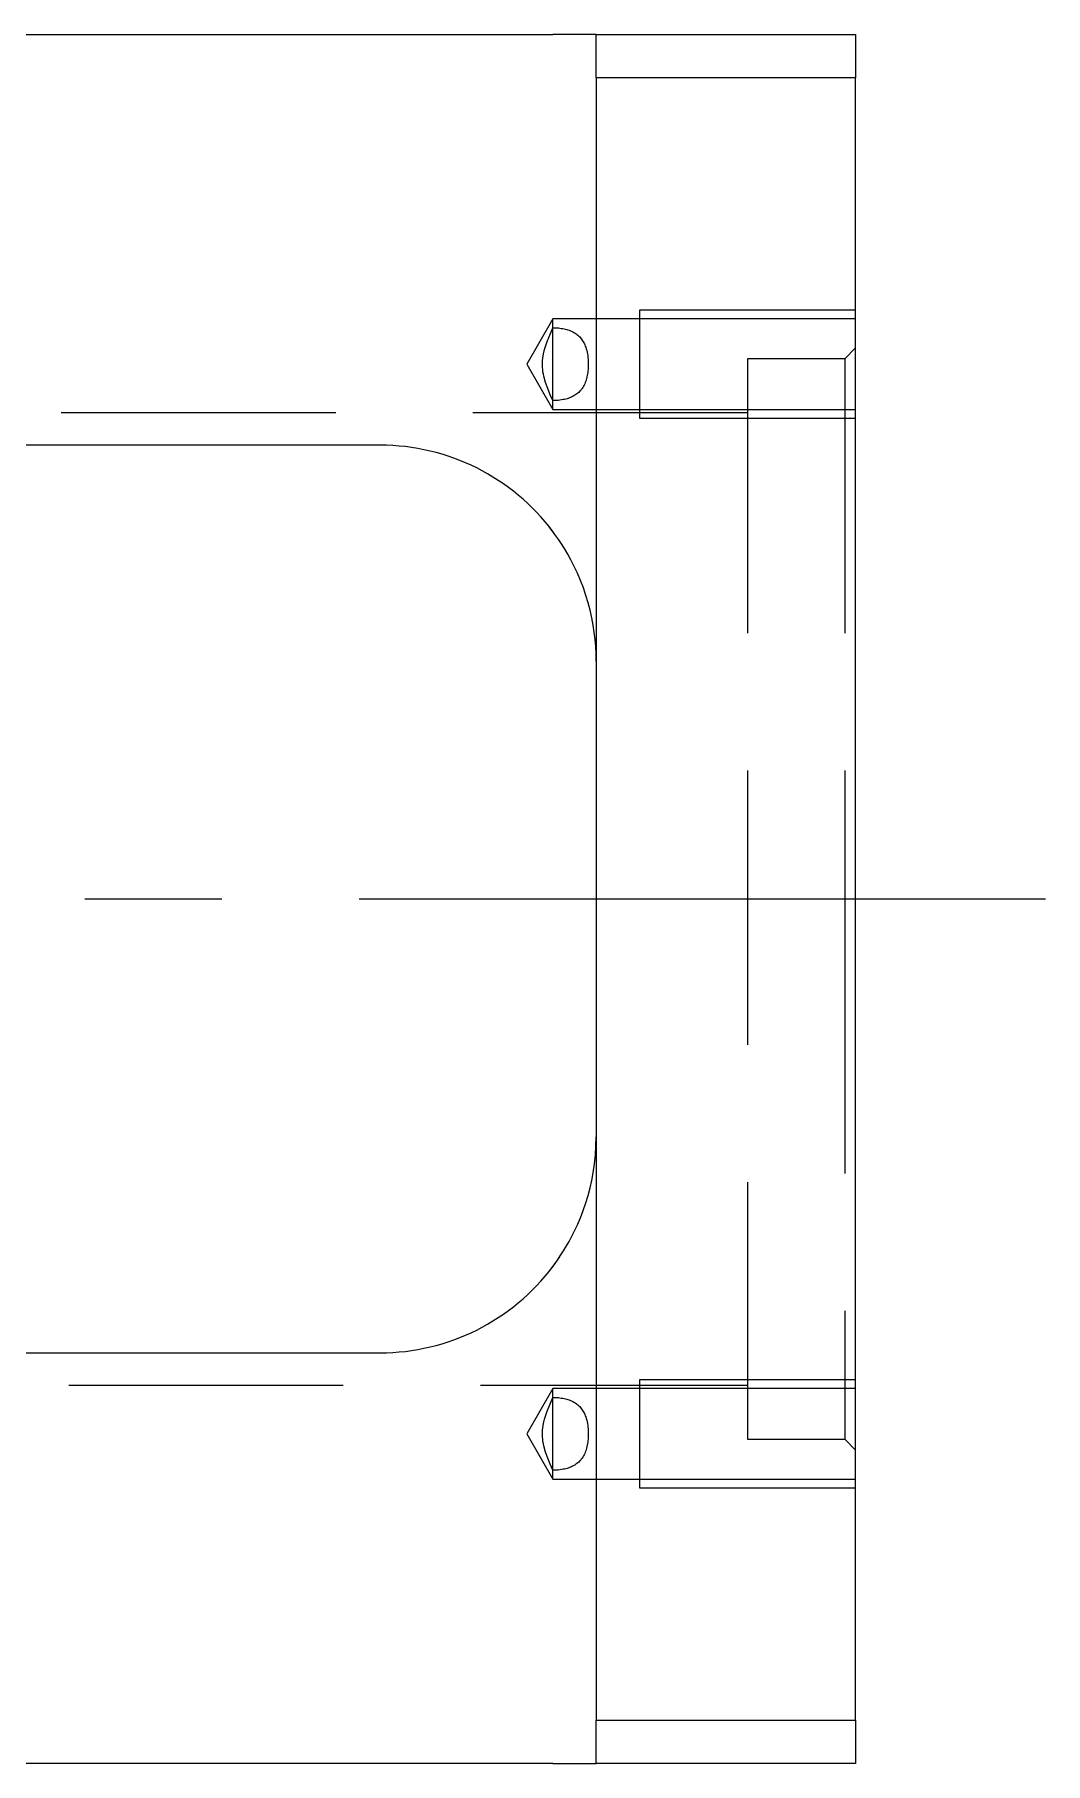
# Model space of a CAD drawing. Extents: x -20 to 822, y -346 to 120.
# Drawn here: x 539.5 to 586.3, y -40 to 40 of the extents above; entities that cross this region are included whole.
import ezdxf

# ---------------------------------------------------------------- set-up
doc = ezdxf.new("R2010")
doc.units = 0
doc.linetypes.add('CENTER', pattern=[50.8, 31.75, -6.35, 6.35, -6.35])
doc.linetypes.add('DASHED', pattern=[19.05, 12.7, -6.35])
doc.layers.get('0').update_dxf_attribs({"linetype": 'CONTINUOUS'})
doc.layers.add('CENTER', color=1, linetype='CENTER')

msp = doc.modelspace()

# ---------------------------------------------------------------- linework, layer by layer
at = {"color": 7, "linetype": 'CONTINUOUS'}
for p, q in [((530, 40), (563.5, 40)), ((565.5, 40), (563.5, 40)), ((565.5, 40), (577.5, 40)), ((565.5, 38), (565.5, 40)), ((577.5, 40), (577.5, 38)), ((565.5, 38), (565.5, -38)), ((577.5, 38), (565.5, 38)), ((577.5, -38), (577.5, 38)), ((563.38, 26.169), (563.5, 26.435)), ((563.5, 26.435), (563.565, 26.434)), ((563.5, 23.062), (563.5, 26.435)), ((563.565, 26.434), (563.629, 26.432)), ((563.629, 26.432), (563.693, 26.428)), ((563.693, 26.428), (563.757, 26.423)), ((563.757, 26.423), (563.823, 26.416)), ((563.823, 26.416), (563.887, 26.406)), ((563.887, 26.406), (563.951, 26.396)), ((563.107, 25.42), (563.164, 25.611)), ((563.164, 25.611), (563.23, 25.8)), ((563.23, 25.8), (563.303, 25.986)), ((563.303, 25.986), (563.38, 26.169)), ((563.951, 26.396), (564.015, 26.383)), ((564.015, 26.383), (564.075, 26.369)), ((564.075, 26.369), (564.135, 26.353)), ((564.135, 26.353), (564.194, 26.336)), ((564.194, 26.336), (564.251, 26.316)), ((564.251, 26.316), (564.309, 26.294)), ((564.309, 26.294), (564.365, 26.27)), ((564.365, 26.27), (564.42, 26.243)), ((564.42, 26.243), (564.473, 26.214)), ((564.473, 26.214), (564.521, 26.186)), ((564.521, 26.186), (564.568, 26.155)), ((564.568, 26.155), (564.612, 26.122)), ((564.612, 26.122), (564.655, 26.087)), ((564.655, 26.087), (564.697, 26.049)), ((564.697, 26.049), (564.738, 26.008)), ((564.738, 26.008), (564.776, 25.966)), ((564.776, 25.966), (564.812, 25.922)), ((564.812, 25.922), (564.843, 25.879)), ((564.843, 25.879), (564.873, 25.835)), ((564.873, 25.835), (564.901, 25.789)), ((564.901, 25.789), (564.927, 25.742)), ((564.927, 25.742), (564.952, 25.692)), ((564.952, 25.692), (564.976, 25.64)), ((564.976, 25.64), (564.997, 25.587)), ((563.01, 24.709), (563.011, 24.817)), ((563.011, 24.817), (563.017, 24.924)), ((563.017, 24.924), (563.028, 25.031)), ((563.028, 25.031), (563.061, 25.227)), ((563.061, 25.227), (563.107, 25.42)), ((564.997, 25.587), (565.017, 25.534)), ((565.017, 25.534), (565.041, 25.458)), ((565.041, 25.458), (565.063, 25.38)), ((565.063, 25.38), (565.081, 25.301)), ((565.081, 25.301), (565.096, 25.22)), ((565.096, 25.22), (565.109, 25.138)), ((565.109, 25.138), (565.119, 25.055)), ((565.119, 25.055), (565.126, 24.987)), ((565.126, 24.987), (565.13, 24.92)), ((565.13, 24.92), (565.134, 24.852)), ((565.134, 24.852), (565.135, 24.783)), ((563.015, 24.602), (563.01, 24.709)), ((563.024, 24.499), (563.015, 24.602)), ((563.038, 24.395), (563.024, 24.499)), ((563.056, 24.293), (563.038, 24.395)), ((563.078, 24.191), (563.056, 24.293)), ((563.159, 23.901), (563.078, 24.191)), ((565.036, 24.023), (565.015, 23.958)), ((565.055, 24.09), (565.036, 24.023)), ((565.072, 24.158), (565.055, 24.09)), ((565.087, 24.227), (565.072, 24.158)), ((565.099, 24.295), (565.087, 24.227)), ((565.11, 24.364), (565.099, 24.295)), ((565.118, 24.434), (565.11, 24.364)), ((565.125, 24.504), (565.118, 24.434)), ((565.13, 24.573), (565.125, 24.504)), ((565.134, 24.643), (565.13, 24.573)), ((565.135, 24.713), (565.134, 24.643)), ((565.135, 24.783), (565.135, 24.713)), ((563.26, 23.617), (563.159, 23.901)), ((563.376, 23.337), (563.26, 23.617)), ((563.5, 23.062), (563.376, 23.337)), ((564.311, 23.204), (564.259, 23.184)), ((564.362, 23.226), (564.311, 23.204)), ((564.411, 23.25), (564.362, 23.226)), ((564.463, 23.277), (564.411, 23.25)), ((564.513, 23.307), (564.463, 23.277)), ((564.561, 23.338), (564.513, 23.307)), ((564.607, 23.372), (564.561, 23.338)), ((564.65, 23.407), (564.607, 23.372)), ((564.691, 23.443), (564.65, 23.407)), ((564.731, 23.482), (564.691, 23.443)), ((564.768, 23.522), (564.731, 23.482)), ((564.808, 23.57), (564.768, 23.522)), ((564.845, 23.621), (564.808, 23.57)), ((564.88, 23.674), (564.845, 23.621)), ((564.913, 23.728), (564.88, 23.674)), ((564.941, 23.783), (564.913, 23.728)), ((564.968, 23.84), (564.941, 23.783)), ((564.992, 23.898), (564.968, 23.84)), ((565.015, 23.958), (564.992, 23.898)), ((563.58, 23.063), (563.5, 23.062)), ((563.661, 23.067), (563.58, 23.063)), ((563.741, 23.073), (563.661, 23.067)), ((563.82, 23.082), (563.741, 23.073)), ((563.899, 23.093), (563.82, 23.082)), ((563.976, 23.106), (563.899, 23.093)), ((564.035, 23.119), (563.976, 23.106)), ((564.093, 23.133), (564.035, 23.119)), ((564.15, 23.148), (564.093, 23.133)), ((564.205, 23.166), (564.15, 23.148)), ((564.259, 23.184), (564.205, 23.166)), ((555.5, 21), (515, 21)), ((563.594, 16.873), (563.5, 17)), ((563.686, 16.744), (563.594, 16.873)), ((563.775, 16.615), (563.686, 16.744)), ((563.862, 16.484), (563.775, 16.615)), ((564.029, 16.221), (563.862, 16.484)), ((564.186, 15.955), (564.029, 16.221)), ((564.334, 15.687), (564.186, 15.955)), ((564.472, 15.417), (564.334, 15.687)), ((564.631, 15.078), (564.472, 15.417)), ((564.776, 14.737), (564.631, 15.078)), ((564.906, 14.394), (564.776, 14.737)), ((565.024, 14.05), (564.906, 14.394)), ((565.127, 13.705), (565.024, 14.05)), ((565.218, 13.359), (565.127, 13.705)), ((565.295, 13.013), (565.218, 13.359)), ((565.36, 12.666), (565.295, 13.013)), ((565.41, 12.337), (565.36, 12.666)), ((565.449, 12.007), (565.41, 12.337)), ((565.477, 11.678), (565.449, 12.007)), ((565.494, 11.348), (565.477, 11.678)), ((565.5, 11.018), (565.494, 11.348)), ((565.5, 11), (565.5, 11.018)), ((565.491, -11.432), (565.5, -11.018)), ((565.5, -11.018), (565.5, -11)), ((565.421, -12.256), (565.464, -11.844)), ((565.464, -11.844), (565.491, -11.432)), ((565.294, -13.019), (565.36, -12.666)), ((565.36, -12.666), (565.421, -12.256)), ((565.123, -13.72), (565.215, -13.371)), ((565.215, -13.371), (565.294, -13.019)), ((564.901, -14.41), (565.018, -14.066)), ((565.018, -14.066), (565.123, -13.72)), ((564.472, -15.417), (564.628, -15.085)), ((564.628, -15.085), (564.771, -14.749)), ((564.771, -14.749), (564.901, -14.41)), ((564.128, -16.056), (564.249, -15.842)), ((564.249, -15.842), (564.365, -15.627)), ((564.365, -15.627), (564.472, -15.417)), ((563.588, -16.881), (563.674, -16.761)), ((563.674, -16.761), (563.759, -16.639)), ((563.759, -16.639), (563.841, -16.516)), ((563.841, -16.516), (563.988, -16.288)), ((563.988, -16.288), (564.128, -16.056)), ((563.5, -17), (563.588, -16.881)), ((515, -21), (555.5, -21)), ((563.38, -23.329), (563.5, -23.062)), ((563.5, -23.062), (563.565, -23.063)), ((563.5, -26.435), (563.5, -23.062)), ((563.565, -23.063), (563.629, -23.065)), ((563.629, -23.065), (563.693, -23.069)), ((563.693, -23.069), (563.757, -23.075)), ((563.757, -23.075), (563.823, -23.082)), ((563.823, -23.082), (563.887, -23.091)), ((563.887, -23.091), (563.951, -23.102)), ((563.951, -23.102), (564.015, -23.114)), ((564.015, -23.114), (564.075, -23.128)), ((564.075, -23.128), (564.135, -23.144)), ((564.135, -23.144), (564.194, -23.162)), ((564.194, -23.162), (564.251, -23.181)), ((564.251, -23.181), (564.309, -23.204)), ((563.107, -24.077), (563.164, -23.886)), ((563.164, -23.886), (563.23, -23.698)), ((563.23, -23.698), (563.303, -23.512)), ((563.303, -23.512), (563.38, -23.329)), ((564.309, -23.204), (564.365, -23.228)), ((564.365, -23.228), (564.42, -23.254)), ((564.42, -23.254), (564.473, -23.283)), ((564.473, -23.283), (564.521, -23.312)), ((564.521, -23.312), (564.568, -23.343)), ((564.568, -23.343), (564.612, -23.376)), ((564.612, -23.376), (564.655, -23.411)), ((564.655, -23.411), (564.697, -23.449)), ((564.697, -23.449), (564.738, -23.489)), ((564.738, -23.489), (564.776, -23.531)), ((564.776, -23.531), (564.812, -23.575)), ((564.812, -23.575), (564.843, -23.618)), ((564.843, -23.618), (564.873, -23.662)), ((564.873, -23.662), (564.901, -23.708)), ((564.901, -23.708), (564.927, -23.756)), ((564.927, -23.756), (564.952, -23.806)), ((564.952, -23.806), (564.976, -23.857)), ((564.976, -23.857), (564.997, -23.91)), ((564.997, -23.91), (565.017, -23.964)), ((565.017, -23.964), (565.041, -24.04)), ((563.01, -24.788), (563.011, -24.681)), ((563.015, -24.895), (563.01, -24.788)), ((563.011, -24.681), (563.017, -24.573)), ((563.017, -24.573), (563.028, -24.466)), ((563.028, -24.466), (563.061, -24.271)), ((563.061, -24.271), (563.107, -24.077)), ((565.041, -24.04), (565.063, -24.117)), ((565.063, -24.117), (565.081, -24.197)), ((565.081, -24.197), (565.096, -24.278)), ((565.096, -24.278), (565.109, -24.36)), ((565.109, -24.36), (565.119, -24.443)), ((565.119, -24.443), (565.126, -24.51)), ((565.126, -24.51), (565.13, -24.578)), ((565.13, -24.578), (565.134, -24.646)), ((565.134, -24.646), (565.135, -24.714)), ((565.135, -24.784), (565.134, -24.854)), ((565.135, -24.714), (565.135, -24.784)), ((563.024, -24.999), (563.015, -24.895)), ((563.038, -25.102), (563.024, -24.999)), ((563.056, -25.205), (563.038, -25.102)), ((563.078, -25.306), (563.056, -25.205)), ((563.159, -25.596), (563.078, -25.306)), ((563.26, -25.881), (563.159, -25.596)), ((564.992, -25.6), (564.968, -25.658)), ((565.015, -25.54), (564.992, -25.6)), ((565.036, -25.475), (565.015, -25.54)), ((565.055, -25.408), (565.036, -25.475)), ((565.072, -25.34), (565.055, -25.408)), ((565.087, -25.27), (565.072, -25.34)), ((565.099, -25.202), (565.087, -25.27)), ((565.11, -25.133), (565.099, -25.202)), ((565.118, -25.064), (565.11, -25.133)), ((565.125, -24.993), (565.118, -25.064)), ((565.13, -24.924), (565.125, -24.993)), ((565.134, -24.854), (565.13, -24.924)), ((563.376, -26.16), (563.26, -25.881)), ((563.5, -26.435), (563.376, -26.16)), ((563.976, -26.391), (563.899, -26.405)), ((564.035, -26.379), (563.976, -26.391)), ((564.093, -26.365), (564.035, -26.379)), ((564.15, -26.349), (564.093, -26.365)), ((564.205, -26.332), (564.15, -26.349)), ((564.259, -26.313), (564.205, -26.332)), ((564.311, -26.293), (564.259, -26.313)), ((564.362, -26.271), (564.311, -26.293)), ((564.411, -26.248), (564.362, -26.271)), ((564.463, -26.22), (564.411, -26.248)), ((564.513, -26.191), (564.463, -26.22)), ((564.561, -26.159), (564.513, -26.191)), ((564.607, -26.125), (564.561, -26.159)), ((564.65, -26.091), (564.607, -26.125)), ((564.691, -26.054), (564.65, -26.091)), ((564.731, -26.016), (564.691, -26.054)), ((564.768, -25.975), (564.731, -26.016)), ((564.808, -25.927), (564.768, -25.975)), ((564.845, -25.877), (564.808, -25.927)), ((564.88, -25.824), (564.845, -25.877)), ((564.913, -25.769), (564.88, -25.824)), ((564.941, -25.714), (564.913, -25.769)), ((564.968, -25.658), (564.941, -25.714)), ((563.58, -26.434), (563.5, -26.435)), ((563.661, -26.43), (563.58, -26.434)), ((563.741, -26.424), (563.661, -26.43)), ((563.82, -26.416), (563.741, -26.424)), ((563.899, -26.405), (563.82, -26.416)), ((565.5, -40), (565.5, -38)), ((565.5, -38), (577.5, -38)), ((577.5, -38), (577.5, -40)), ((563.5, -40), (530, -40)), ((563.5, -40), (565.5, -40)), ((577.5, -40), (565.5, -40))]:
    msp.add_line(p, q, dxfattribs=at)
at = {"color": 3, "linetype": 'DASHED'}
for p, q in [((577.5, 27.249), (567.5, 27.249)), ((567.5, 27.249), (567.5, 22.249)), ((563.5, 26.849), (562.288, 24.749)), ((567.5, 26.849), (563.5, 26.849)), ((563.5, 26.435), (563.5, 26.849)), ((577.5, 26.849), (567.5, 26.849)), ((577, 25), (572.5, 25)), ((572.5, 25), (572.5, -25)), ((577.5, 25.5), (577, 25)), ((577, 25), (577, 0)), ((562.288, 24.749), (563.5, 22.649)), ((572.5, 22.5), (503, 22.5)), ((563.5, 22.649), (563.5, 23.062)), ((563.5, 22.649), (567.5, 22.649)), ((567.5, 22.649), (577.5, 22.649)), ((567.5, 22.249), (577.5, 22.249)), ((563.53, 16.959), (563.33, 17.22)), ((577, 0), (577, -25)), ((563.489, -17.015), (563.817, -16.553)), ((577.5, -22.249), (567.5, -22.249)), ((567.5, -22.249), (567.5, -27.249)), ((503, -22.5), (572.5, -22.5)), ((563.5, -22.649), (562.288, -24.749)), ((567.5, -22.649), (563.5, -22.649)), ((563.5, -23.062), (563.5, -22.649)), ((577.5, -22.649), (567.5, -22.649)), ((562.288, -24.749), (563.5, -26.849)), ((572.5, -25), (577, -25)), ((577, -25), (577.5, -25.5)), ((563.5, -26.849), (563.5, -26.435)), ((563.5, -26.849), (567.5, -26.849)), ((567.5, -26.849), (577.5, -26.849)), ((567.5, -27.249), (577.5, -27.249))]:
    msp.add_line(p, q, dxfattribs=at)
at = {"color": 7, "linetype": 'CONTINUOUS'}
for centre, start, end in [((555.5, 11), 36.8699, 90), ((555.5, -11), 270, 323.1301)]:
    msp.add_arc(centre, 10, start, end, dxfattribs=at)
at = {"layer": 'CENTER', "color": 1, "linetype": 'CENTER'}
msp.add_line((586.285, 0), (-7.575, 0), dxfattribs=at)

doc.saveas('drawing.dxf')
